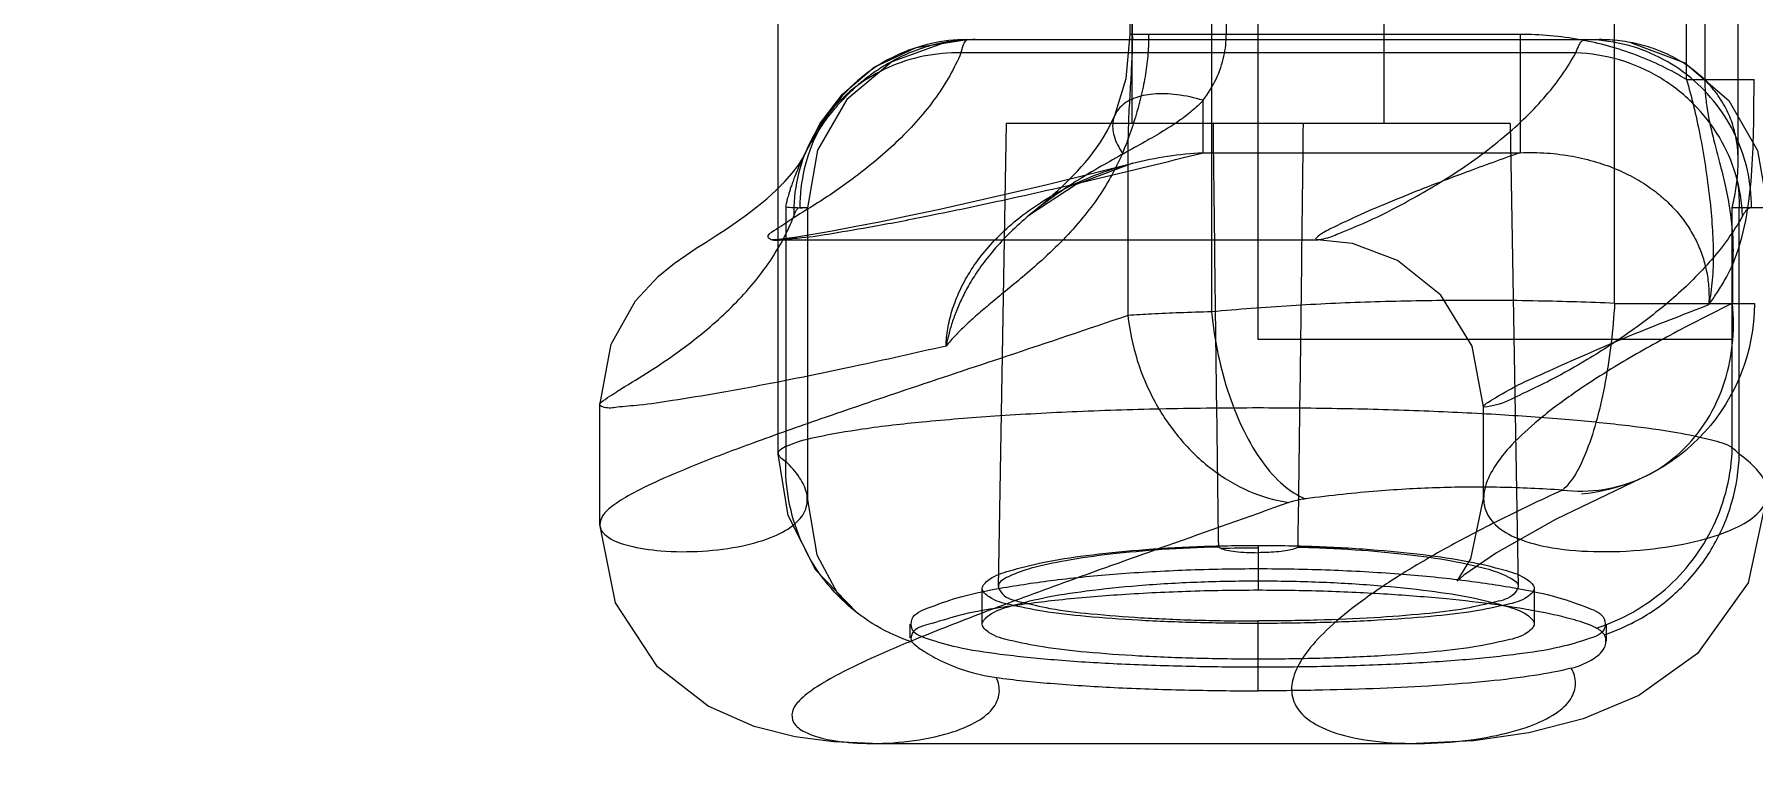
# Model space of a CAD drawing. Header units: millimetres. Extents: x 12325263 to 13848842, y -1463133 to 573208.
# Drawn here: x 12578621.5 to 12578693.1, y -838032.4 to -838002.2 of the extents above; entities that cross this region are included whole.
import ezdxf
from ezdxf.xclip import XClip

# ---------------------------------------------------------------- set-up
doc = ezdxf.new("R2010")
doc.units = ezdxf.units.MM
doc.header["$LTSCALE"] = 1000
doc.header["$XCLIPFRAME"] = 0
for name, color, linetype in [('A-ANNO-DIMS', 83, 'Continuous'), ('fur202301', 252, 'Continuous'), ('WALL', 5, 'Continuous'), ('WALL-SHATCH', 8, 'Continuous'), ('建筑-楼板开洞', 251, 'Continuous')]:
    doc.layers.add(name, color=color, linetype=linetype)
doc.styles.add('_TCH_DIM_T3', font='SIMPLEX.shx', dxfattribs={"width": 0.705882, "bigfont": 'GBCBIG.shx'})
doc.dimstyles.new('_TCH_ARCH&&120', dxfattribs={"dimtxt": 306, "dimasz": 120, "dimexe": 300, "dimexo": 360, "dimgap": 147, "dimtad": 1, "dimdec": 0, "dimzin": 0, "dimdsep": 46, "dimtxsty": '_TCH_DIM_T3', "dimblk": 'ARCHTICK', "dimcen": 0.09, "dimclrt": 7, "dimazin": 2, "dimtfac": 1, "dimtdec": 0, "dimtix": 1, "dimtmove": 2, "dimatfit": 3, "dimfxl": 1, "dimfxlon": 1, "dimtolj": 1, "dimtzin": 0, "dimarcsym": 0})

# ---------------------------------------------------------------- blocks, each defined once
blk = doc.blocks.new('adgshg13-A$C7F010FC0')
at = {"layer": 'WALL-SHATCH'}
h = blk.add_hatch(color=256, dxfattribs=at)
h.dxf.hatch_style = 1
h.paths.add_polyline_path([(-60384.171, -16880.895), (-763.165, 197.479), (12587.619, -13153.304), (12587.619, -157996.02), (-162964.851, -188820.432), (-171262.381, -180522.901), (-171262.381, -31310.898), (-150707.191, -10755.708), (-131860.078, -7980.895), (-99162.381, -7980.895), (-99162.381, -4980.895), (-76620.428, -4980.895), (-70107.652, -16880.895)], flags=16)
h.paths.add_polyline_path([(-60091.229, -16380.895), (-646.877, 646.877), (12987.619, -12987.619), (12987.619, -158331.905), (-163100.584, -189250.384), (-171662.381, -180688.586), (-171662.381, -31145.213), (-150777.896, -10260.728), (-131896.687, -7480.895), (-99562.381, -7480.895), (-99562.381, -4580.895), (-76365.552, -4580.895), (-69907.506, -16380.895)])
blk = doc.blocks.new('A$C4C7A72D3')
at = {"layer": 'WALL', "color": 1}
blk.add_blockref('adgshg13-A$C7F010FC0', (210433.012, 205503.569), dxfattribs=at)
blk = doc.blocks.new('asdgag2019061317133849825')
at = {"color": 1, "lineweight": 0}
for p, q in [((505, -753.788), (505, -721.22)), ((545, -766.002), (545, -734.557)), ((507.15, -750.387), (507.15, -740.725)), ((526.331, -740.72), (526.331, -748.5)), ((510.147, -759.719), (510.147, -743.72)), ((526.944, -743.72), (526.944, -760.074)), ((530.247, -743.72), (530.246, -748.5)), ((530.331, -748.5), (530.331, -743.72)), ((506.394, -746.285), (506.394, -750.387)), ((519.75, -752.22), (519.75, -746.22)), ((525, -761.22), (525, -746.22)), ((530.25, -752.22), (530.25, -746.22)), ((537.122, -748.72), (510.792, -748.72)), ((514.087, -748.5), (514.087, -753.435)), ((514.087, -748.5), (530.331, -748.5)), ((537.122, -748.72), (536.789, -748.72)), ((511.763, -749.276), (537.389, -749.276)), ((507.15, -750.387), (504.338, -750.387)), ((527.299, -753.435), (527.299, -751.25)), ((514.5, -752.22), (514.162, -771.558)), ((514.5, -752.22), (535.5, -752.22)), ((535.5, -752.22), (535.838, -771.558)), ((530.427, -752.88), (530.427, -760.224)), ((527.299, -753.435), (514.087, -753.435)), ((505.246, -755.72), (503.78, -755.72)), ((504.954, -766.004), (504.954, -755.72)), ((505.246, -765.725), (505.246, -755.72)), ((543.788, -755.735), (543.788, -767.911)), ((544.69, -755.714), (544.69, -761.22)), ((545.035, -757.066), (522.495, -757.066)), ((505.236, -758.134), (505.236, -759.719)), ((510.147, -759.719), (504.326, -759.719)), ((505.246, -761.22), (525, -761.22)), ((544.69, -761.22), (544.69, -766.31)), ((552.438, -768.939), (552.438, -763.964)), ((515.61, -767.858), (515.61, -764.036)), ((525, -769.814), (525, -771.687)), ((513.5, -771.61), (513.5, -773.095)), ((536.5, -773.095), (536.5, -771.61)), ((510.5, -773.095), (510.5, -773.802)), ((525, -774.895), (525, -772.964)), ((539.5, -773.674), (539.5, -773.095)), ((525, -775.877), (525, -774.895)), ((541.068, -778.075), (518.403, -778.075))]:
    blk.add_line(p, q, dxfattribs=at)
for points in [[(509.482, -748.841), (507.218, -749.694), (505.39, -751.253), (504.196, -753.342), (503.78, -755.72)], [(530.979, -751.882), (530.509, -750.34), (530.331, -748.5)], [(543.868, -753.432), (543.265, -752.228), (542.328, -750.99), (541, -749.874), (539.257, -749.049), (537.122, -748.72)], [(537.964, -748.819), (540.274, -749.65), (542.143, -751.212), (543.365, -753.324), (543.788, -755.735)], [(534.561, -756.059), (534.391, -755.916), (534.221, -755.772), (534.051, -755.627), (533.88, -755.48), (533.71, -755.331), (533.54, -755.179), (533.371, -755.026), (533.202, -754.869), (533.034, -754.709), (532.868, -754.546), (532.702, -754.378), (532.537, -754.205), (532.373, -754.026), (532.211, -753.84), (532.051, -753.646), (531.891, -753.442), (531.734, -753.227), (531.578, -752.998), (531.424, -752.752), (531.272, -752.487), (531.123, -752.197), (530.978, -751.879)], [(530.219, -753.869), (532.582, -754.756), (534.56, -756.058)], [(545.077, -757.066), (545.249, -757.07), (545.106, -757.057), (544.75, -757.014), (544.227, -756.939), (543.56, -756.832), (542.761, -756.692), (541.835, -756.52), (540.788, -756.314), (539.622, -756.074), (538.339, -755.8), (536.94, -755.49), (535.427, -755.143), (533.801, -754.758), (532.064, -754.334), (530.221, -753.87)], [(552.439, -763.964), (551.969, -761.427), (550.948, -759.61), (549.99, -758.582), (549.33, -758.047), (548.843, -757.704), (548.416, -757.424), (548.005, -757.162), (547.591, -756.896), (547.172, -756.621), (546.748, -756.333), (546.321, -756.026), (545.895, -755.7), (545.479, -755.358), (545.085, -755.003), (544.726, -754.644), (544.415, -754.291), (544.164, -753.958), (543.981, -753.666), (543.868, -753.433)], [(515.61, -764.036), (516.087, -761.5), (517.391, -759.38), (519.201, -757.936), (521.067, -757.228), (522.544, -757.066)], [(541.725, -772.618), (543.437, -770.842), (544.593, -768.562), (545, -766.002)], [(509.054, -767.019), (512.615, -768.731), (515.075, -770.122), (516.425, -771.061), (516.705, -771.302), (516.137, -770.375), (515.61, -767.856)], [(503.78, -767.619), (504.589, -771.37), (506.693, -774.324), (509.134, -776.076), (511.453, -777.053), (513.717, -777.632), (516.025, -777.962), (518.419, -778.075)], [(543.788, -767.915), (543.392, -770.203), (542.548, -771.785), (541.945, -772.44)], [(541.078, -778.075), (542.696, -778.008), (544.301, -777.793), (546.002, -777.361), (547.925, -776.513), (550.033, -774.879), (551.785, -772.208), (552.438, -768.935)]]:
    blk.add_lwpolyline(points, dxfattribs=at)
for centre, radius, start, end in [((540.786, -749.072), 11.036, 200.18578, 203.37212), ((512.059, -755.72), 7.105, 170.72656, 180.00119), ((512.326, -759.719), 8, 180, 264.23211), ((501.209, -761.78), 5.645, 311.56218, 315.66121), ((525.022, -829.386), 59.474, 88.50531, 90.02139)]:
    blk.add_arc(centre, radius, start, end, dxfattribs=at)
for points, start_tangent, end_tangent in [([(504.442, -755.72), (504.615, -754.168), (505.108, -752.73), (505.903, -751.428), (506.977, -750.317), (508.304, -749.451), (509.805, -748.906), (511.402, -748.72)], (0.000005, 1), (1, 0)), ([(505.047, -754.575), (505.004, -754.006), (505.012, -753.411), (505.096, -752.779), (505.284, -752.109), (505.609, -751.411), (506.088, -750.728), (506.704, -750.115), (507.428, -749.604), (508.223, -749.21), (509.062, -748.934), (509.925, -748.772), (510.792, -748.72)], (-0.106078, 0.994358), (1, -0.000001)), ([(507.15, -750.387), (509.241, -749.371), (511.586, -748.724), (514.087, -748.5)], (0.853554, 0.521004), (0.999989, 0.004624)), ([(511.763, -749.276), (511.636, -748.968), (511.516, -748.782), (511.402, -748.72)], (-0.331511, 0.943451), (-1, -0.00004)), ([(527.299, -751.25), (526.745, -750.341), (526.43, -749.412), (526.331, -748.5)], (-0.607338, 0.794443), (0.010422, 0.999946)), ([(529.566, -748.5), (529.597, -749.304), (529.698, -750.154), (529.873, -751.04), (530.119, -751.952), (530.427, -752.88)], (-0.004658, -0.999989), (0.335681, -0.941976)), ([(530.246, -748.5), (530.27, -749.537), (530.322, -750.533), (530.385, -751.639), (530.427, -752.88)], (-0.005584, -0.999984), (0.014567, -0.999894)), ([(536.792, -748.72), (537.698, -748.779), (538.642, -748.969), (539.568, -749.29), (540.369, -749.686), (541.016, -750.096), (541.544, -750.5), (541.981, -750.889), (542.346, -751.258), (542.654, -751.604), (542.915, -751.928), (543.138, -752.23), (543.329, -752.51), (543.494, -752.77), (543.638, -753.011), (543.762, -753.234), (543.871, -753.441), (543.967, -753.632), (544.051, -753.808), (544.125, -753.972), (544.19, -754.123), (544.248, -754.263), (544.3, -754.392), (544.346, -754.512), (544.386, -754.623), (544.423, -754.725), (544.456, -754.82), (544.485, -754.908), (544.536, -755.066), (544.577, -755.201), (544.61, -755.319), (544.637, -755.421), (544.659, -755.51), (544.69, -755.714)], (1, 0.000009), (0.011742, -0.999931)), ([(537.122, -748.72), (538.668, -748.893), (540.102, -749.39), (541.4, -750.189), (542.509, -751.269), (543.372, -752.604), (543.916, -754.114), (544.102, -755.72)], (1, 0.000007), (-0.000005, -1)), ([(537.389, -749.276), (537.293, -748.968), (537.204, -748.782), (537.122, -748.72)], (-0.258465, 0.966021), (-1, -0.000019)), ([(504.821, -756.081), (505.1, -754.358), (505.784, -752.794), (506.855, -751.411), (508.271, -750.302), (509.939, -749.569), (511.763, -749.276)], (0.03068, 0.999529), (0.999565, 0.029486)), ([(514.087, -753.435), (516.336, -754.253), (518.244, -754.983), (519.81, -755.618), (521.03, -756.15), (521.908, -756.572), (522.441, -756.876), (522.609, -757.043), (522.383, -757.044), (521.73, -756.84), (520.629, -756.385), (519.043, -755.606), (516.956, -754.384), (514.767, -752.78), (512.999, -751.043), (511.763, -749.276)], (0.942255, -0.334895), (-0.485325, 0.874334)), ([(537.389, -749.276), (538.425, -751.116), (539.988, -752.915), (541.791, -754.443), (543.362, -755.533), (544.506, -756.253), (545.189, -756.699), (545.436, -756.946), (545.301, -757.052), (544.834, -757.058), (544.013, -756.979), (542.758, -756.801), (541.01, -756.502), (538.687, -756.055), (535.682, -755.423), (531.927, -754.569), (527.299, -753.435)], (0.386512, -0.922284), (-0.969022, 0.246974)), ([(537.389, -749.276), (538.957, -749.416), (540.404, -749.879), (541.712, -750.647), (542.822, -751.699), (543.677, -753.008), (544.201, -754.496), (544.355, -756.081)], (0.999748, 0.022439), (-0.023506, -0.999724)), ([(505.236, -758.134), (504.687, -756.26), (504.444, -754.4), (504.357, -752.518), (504.338, -750.387)], (-0.374384, 0.927274), (-0.00167, 0.999999)), ([(506.394, -750.387), (506.371, -750.961), (506.296, -751.598), (506.162, -752.304), (505.973, -753.084), (505.749, -753.949), (505.515, -754.927), (505.321, -756.009), (505.222, -757.112), (505.236, -758.134)], (0.010488, -0.999945), (0.065179, -0.997874)), ([(507.15, -750.387), (506.858, -751.484), (506.597, -752.681), (506.368, -754.006), (506.19, -755.341), (506.081, -756.535), (506.039, -757.649), (506.082, -758.75), (506.223, -759.773)], (-0.272075, -0.962276), (0.183619, -0.982997)), ([(527.299, -751.25), (528.387, -751.02), (529.378, -750.996), (530.193, -751.179), (530.764, -751.553), (531.043, -752.087), (531.006, -752.737), (530.655, -753.45)], (0.958372, 0.285524), (-0.569788, -0.821792)), ([(527.299, -751.25), (527.76, -751.692), (528.318, -752.12), (528.973, -752.545), (529.729, -752.986), (530.586, -753.463), (531.547, -754.004), (532.608, -754.644), (533.677, -755.369), (534.642, -756.128), (535.442, -756.869), (536.09, -757.578), (536.615, -758.262), (537.029, -758.908), (537.349, -759.511), (537.594, -760.073), (537.778, -760.592), (537.911, -761.068), (538.01, -761.5)], (0.677222, -0.735779), (0.222675, -0.974893)), ([(523.339, -769.882), (523.259, -763.95), (523.185, -758.063), (523.116, -752.22)], (-0.013952, 0.999903), (-0.011469, 0.999934)), ([(526.884, -752.22), (526.815, -758.063), (526.741, -763.95), (526.661, -769.882)], (-0.011469, -0.999934), (-0.013952, -0.999903)), ([(514.087, -753.435), (512.964, -753.452), (511.897, -753.587), (510.906, -753.825), (510.008, -754.152), (509.214, -754.55), (508.525, -755.003), (507.936, -755.499), (507.444, -756.029), (507.04, -756.587), (506.719, -757.173), (506.476, -757.786), (506.312, -758.426), (506.227, -759.089), (506.223, -759.773)], (-0.999201, 0.039963), (0.053898, -0.998546)), ([(538.009, -761.5), (537.936, -760.783), (537.764, -760.048), (537.484, -759.295), (537.085, -758.527), (536.556, -757.754), (535.883, -756.985), (535.058, -756.234), (534.072, -755.522), (532.929, -754.873), (531.641, -754.314), (530.241, -753.875), (528.776, -753.578), (527.299, -753.435)], (-0.036502, 0.999334), (-0.998988, 0.044986)), ([(530.655, -753.45), (531.088, -754.339), (531.638, -755.245), (532.317, -756.156), (533.135, -757.069), (534.024, -757.925), (534.828, -758.626), (535.536, -759.214), (536.16, -759.729), (536.713, -760.198), (537.203, -760.642), (537.632, -761.072), (538.01, -761.5)], (0.391157, -0.920324), (0.636759, -0.771063)), ([(505.246, -755.72), (505.162, -755.335), (505.096, -754.953), (505.047, -754.575)], (-0.23463, 0.972085), (-0.106076, 0.994358)), ([(504.442, -755.72), (504.561, -755.76), (504.688, -755.88), (504.821, -756.081)], (0.999995, 0.003051), (0.491513, -0.87087)), ([(504.821, -756.081), (506.111, -757.9), (507.69, -759.482), (509.442, -760.861), (511.288, -762.064), (512.776, -762.899), (514.13, -763.563), (515.179, -763.982), (515.61, -764.037), (515.117, -763.656), (513.372, -762.756), (510.391, -761.438), (506.223, -759.773)], (0.49072, -0.871317), (-0.93225, 0.361815)), ([(538.01, -761.5), (541.855, -762.355), (545.008, -763.001), (547.505, -763.465), (549.406, -763.777), (550.791, -763.967), (551.719, -764.055), (552.259, -764.056), (552.438, -763.959), (552.216, -763.722), (551.528, -763.276), (550.333, -762.532), (548.659, -761.36), (546.832, -759.759), (545.343, -757.953), (544.355, -756.081)], (0.974723, -0.223416), (-0.357161, 0.934043)), ([(544.102, -755.72), (543.791, -755.734), (543.992, -755.743), (544.69, -755.714)], (-0.999567, -0.029434), (0.998677, 0.051415)), ([(544.102, -755.72), (543.791, -755.734), (543.992, -755.743), (544.69, -755.714)], (-0.999567, -0.029434), (0.998677, 0.051415)), ([(544.355, -756.081), (544.265, -755.881), (544.102, -755.72)], (-0.362024, 0.932169), (-0.999962, 0.008724)), ([(506.223, -759.773), (505.902, -759.312), (505.578, -758.783), (505.236, -758.134)], (-0.59703, 0.802219), (-0.444303, 0.895876)), ([(510.147, -759.719), (513.336, -759.621), (516.911, -759.601), (520.34, -759.667), (523.629, -759.819), (526.944, -760.074)], (0.9992, 0.03998), (0.995849, -0.091024)), ([(505.236, -759.719), (507.853, -761.058), (510.055, -762.314), (511.872, -763.49), (513.327, -764.592), (514.43, -765.622), (515.179, -766.58), (515.563, -767.463), (515.552, -768.264), (515.108, -768.959), (514.193, -769.518), (512.757, -769.91), (510.775, -770.073), (508.525, -769.952), (506.556, -769.591), (505.112, -769.086), (504.215, -768.505), (503.816, -767.89), (503.844, -767.266), (504.235, -766.639), (504.954, -766.004)], (0.898692, -0.438581), (0.805612, 0.592443)), ([(512.326, -767.508), (510.609, -767.478), (508.98, -766.986), (507.552, -766.059), (506.416, -764.763), (505.639, -763.198), (505.247, -761.476), (505.236, -759.719)], (-0.992797, -0.119812), (0.102754, 0.994707)), ([(510.147, -759.719), (510.295, -761.364), (510.54, -762.996), (510.881, -764.522), (511.305, -765.844), (511.795, -766.868), (512.326, -767.508)], (0.058802, -0.99827), (0.76542, -0.643531)), ([(526.944, -760.074), (526.665, -761.875), (526.211, -763.541), (525.59, -765.053), (524.825, -766.334), (523.956, -767.293), (523.025, -767.87)], (-0.097883, -0.995198), (-0.931882, -0.362762)), ([(530.427, -760.224), (530.038, -762.099), (529.309, -763.818), (528.259, -765.361), (526.925, -766.638), (525.385, -767.547), (523.722, -768.023)], (-0.103898, -0.994588), (-0.990162, -0.139922)), ([(526.944, -760.074), (528.275, -760.115), (529.446, -760.165), (530.427, -760.224)], (0.999657, -0.026204), (0.997501, -0.070657)), ([(530.427, -760.224), (535.471, -761.924), (539.725, -763.346), (543.228, -764.541), (546.063, -765.55), (548.293, -766.399), (549.971, -767.107), (551.16, -767.695), (551.939, -768.196), (552.356, -768.648), (552.415, -769.082), (552.061, -769.487), (551.229, -769.824), (549.897, -770.038), (548.162, -770.05), (546.475, -769.826), (545.165, -769.424), (544.291, -768.899), (543.855, -768.296), (543.815, -767.653), (544.11, -766.99), (544.69, -766.31)], (0.946437, -0.322889), (0.717343, 0.69672)), ([(525, -764.069), (521.491, -764.102), (518.087, -764.199), (514.898, -764.357), (512.025, -764.566), (509.55, -764.819), (507.558, -765.104), (506.108, -765.41), (505.246, -765.725)], (-1, -0.000204), (-0.866525, -0.499134)), ([(544.69, -766.31), (544.997, -765.971), (544.55, -765.627), (543.366, -765.283), (541.487, -764.955), (538.992, -764.66), (535.978, -764.413), (532.544, -764.225), (528.838, -764.109), (525, -764.069)], (0.897005, 0.442021), (-1, 0.000234)), ([(510.581, -773.535), (508.792, -772.7), (507.265, -771.468), (506.057, -769.878), (505.263, -768.016), (504.954, -766.004)], (-0.951179, 0.308641), (-0.02486, 0.999691)), ([(510.909, -773.261), (509.38, -772.592), (508.043, -771.647), (506.91, -770.438), (506.033, -769.004), (505.467, -767.412), (505.246, -765.725)], (-0.952731, 0.303814), (-0.023201, 0.999731)), ([(539.422, -773.846), (540.911, -773.172), (542.219, -772.198), (543.291, -770.968), (544.081, -769.534), (544.554, -767.959), (544.69, -766.31)], (0.949725, 0.313085), (-0.022271, 0.999752)), ([(512.326, -767.508), (515.058, -768.816), (517.399, -770.057), (519.352, -771.224), (520.934, -772.322), (522.156, -773.354), (523.017, -774.32), (523.504, -775.218), (523.593, -776.033), (523.262, -776.746), (522.488, -777.338), (521.239, -777.785), (519.42, -778.043), (517.257, -778.035), (515.258, -777.776), (513.685, -777.347), (512.589, -776.807), (511.971, -776.206), (511.78, -775.575), (511.954, -774.933)], (0.909124, -0.416525), (0.487736, 0.872991)), ([(512.326, -767.508), (513.635, -767.434), (514.917, -767.393), (516.177, -767.384), (517.424, -767.406), (518.696, -767.46), (520.035, -767.55), (521.473, -767.685), (523.025, -767.87)], (0.997713, 0.06759), (0.991397, -0.130888)), ([(523.025, -767.87), (523.29, -767.911), (523.524, -767.963), (523.722, -768.023)], (0.991403, -0.130847), (0.941851, -0.336032)), ([(523.722, -768.023), (528.802, -769.83), (532.903, -771.3), (536.239, -772.535), (538.911, -773.581), (540.95, -774.448), (542.448, -775.17), (543.484, -775.774), (544.114, -776.28), (544.413, -776.748), (544.359, -777.195), (543.887, -777.594), (542.947, -777.903), (541.542, -778.065), (539.762, -778.005), (538.056, -777.69), (536.811, -777.204), (536.069, -776.615), (535.793, -775.976), (535.918, -775.324)], (0.941441, -0.337179), (0.449576, 0.893242)), ([(525, -769.814), (522.451, -769.863), (520.026, -770.006), (517.851, -770.232), (516.033, -770.525), (514.655, -770.867), (513.796, -771.235), (513.5, -771.605), (513.781, -771.959), (514.626, -772.28), (515.994, -772.556), (517.814, -772.777), (519.996, -772.937), (522.434, -773.035), (525, -773.068)], (-1, 0), (1, 0)), ([(523.339, -769.882), (520.967, -769.992), (518.792, -770.19), (516.939, -770.459), (515.512, -770.779), (514.568, -771.132), (514.173, -771.496), (514.352, -771.847), (515.095, -772.168), (516.359, -772.445), (518.077, -772.668), (520.172, -772.831), (522.532, -772.931), (525, -772.964)], (-0.999648, -0.026517), (1, 0)), ([(523.339, -769.882), (523.505, -769.962), (523.779, -770.028), (524.142, -770.077), (524.561, -770.107), (525, -770.117)], (0.751613, -0.659604), (1, 0)), ([(525, -773.068), (527.564, -773.035), (529.996, -772.938), (532.173, -772.778), (533.99, -772.559), (535.359, -772.284), (536.21, -771.965), (536.5, -771.612), (536.216, -771.242), (535.366, -770.874), (533.992, -770.53), (532.171, -770.235), (529.988, -770.007), (527.554, -769.863), (525, -769.814)], (1, 0), (-1, 0)), ([(526.661, -769.882), (529.01, -769.991), (531.17, -770.185), (533.021, -770.452), (534.455, -770.769), (535.413, -771.122), (535.824, -771.486), (535.66, -771.838), (534.93, -772.161), (533.677, -772.439), (531.972, -772.663), (529.885, -772.828), (527.513, -772.93), (525, -772.964)], (0.999648, -0.026517), (-1, 0)), ([(526.574, -769.933), (526.321, -770.008), (525.948, -770.067), (525.49, -770.105), (525, -770.117)], (-0.91752, -0.397689), (-1, 0)), ([(526.574, -769.933), (526.661, -769.882)], (0.917487, 0.397766), (0.751613, 0.659604)), ([(525, -770.783), (522.007, -770.838), (519.14, -771), (516.519, -771.259), (514.267, -771.597), (512.473, -771.995), (511.225, -772.429), (510.583, -772.872), (510.577, -773.303), (511.203, -773.703), (512.439, -774.058), (514.226, -774.356), (516.481, -774.591), (519.111, -774.76), (521.992, -774.861), (525, -774.895)], (-1, 0), (1, 0)), ([(525, -774.895), (528.007, -774.861), (530.881, -774.76), (533.505, -774.592), (535.756, -774.358), (537.544, -774.061), (538.784, -773.708), (539.419, -773.31), (539.422, -772.879), (538.79, -772.436), (537.549, -772.001), (535.755, -771.601), (533.5, -771.262), (530.871, -771.001), (527.997, -770.838), (525, -770.783)], (1, 0), (-1, 0)), ([(510.909, -773.261), (511.821, -772.922), (513.215, -772.595), (515.016, -772.299), (517.161, -772.048), (519.613, -771.852), (522.264, -771.729), (525, -771.687)], (0.888718, 0.458455), (1, 0.000002)), ([(525, -771.292), (522.457, -771.341), (520.035, -771.484), (517.861, -771.711), (516.043, -772.004), (514.662, -772.347), (513.799, -772.716), (513.5, -773.089), (513.779, -773.445), (514.625, -773.768), (515.996, -774.045), (517.817, -774.266), (520.001, -774.428), (522.439, -774.526), (525, -774.558)], (-1, 0), (1, 0)), ([(525, -774.558), (527.558, -774.526), (529.987, -774.428), (532.163, -774.268), (533.98, -774.049), (535.352, -773.774), (536.206, -773.453), (536.5, -773.099), (536.217, -772.727), (535.367, -772.357), (533.991, -772.011), (532.168, -771.714), (529.983, -771.485), (527.549, -771.341), (525, -771.292)], (1, 0), (-1, 0)), ([(525, -771.687), (527.996, -771.737), (530.869, -771.884), (533.472, -772.113), (535.725, -772.409), (537.519, -772.751), (538.771, -773.119), (539.417, -773.491), (539.422, -773.846)], (1, 0.000002), (-0.67701, -0.735974)), ([(510.581, -773.535), (510.663, -773.434), (510.772, -773.343), (510.909, -773.261)], (0.541694, 0.840576), (0.888726, 0.458438)), ([(511.954, -774.933), (511.015, -774.529), (510.546, -774.016), (510.581, -773.535)], (-0.967985, 0.251006), (0.541653, 0.840602)), ([(539.422, -773.846), (539.019, -774.172), (538.285, -774.593), (537.243, -775.019), (535.911, -775.325)], (-0.660856, -0.750512), (-0.991045, -0.133532)), ([(511.954, -774.933), (513.486, -775.238), (515.401, -775.478), (517.618, -775.659), (519.918, -775.779), (522.302, -775.85), (525, -775.877)], (0.967945, -0.251163), (1, 0)), ([(535.918, -775.324), (533.659, -775.565), (531.008, -775.738), (528.072, -775.842), (525, -775.877)], (-0.991043, -0.133545), (-1, 0))]:
    blk.add_spline(points, degree=3, dxfattribs=dict(at, start_tangent=start_tangent, end_tangent=end_tangent))
blk = doc.blocks.new('sdfgsdffhg')
at = {"layer": 'fur202301', "xscale": -1}
blk.add_blockref('asdgag2019061317133849825', (-1886.439, 36803.061, 0), dxfattribs=at)
blk = doc.blocks.new('_ArchTick')
at = {"color": 0, "linetype": 'ByBlock', "const_width": 0.4}
blk.add_lwpolyline([(-0.5, -0.5), (0.5, 0.5)], dxfattribs=at)
blk = doc.blocks.new('*D4317')
at = {"layer": 'A-ANNO-DIMS', "color": 0, "lineweight": -2, "transparency": 16777216}
for p, q in [((12577996.811, -839035.786), (12577996.811, -839336.786)), ((12582396.811, -839035.786), (12582396.811, -839336.786)), ((12577996.811, -839036.786), (12582396.811, -839036.786))]:
    blk.add_line(p, q, dxfattribs=at)
at = {"layer": 'Defpoints', "color": 0, "transparency": 16777216}
for p in [(12577996.811, -837836.786), (12582396.811, -837836.786), (12582396.811, -839036.786)]:
    blk.add_point(p, dxfattribs=at)
at = {"layer": 'A-ANNO-DIMS', "color": 0, "lineweight": -2, "transparency": 16777216, "xscale": 120, "yscale": 120, "zscale": 120, "rotation": 180}
blk.add_blockref('_ArchTick', (12577996.811, -839036.786), dxfattribs=at)
at = {"layer": 'A-ANNO-DIMS', "color": 0, "lineweight": -2, "transparency": 16777216, "xscale": 120, "yscale": 120, "zscale": 120}
blk.add_blockref('_ArchTick', (12582396.811, -839036.786), dxfattribs=at)
at = {"layer": 'A-ANNO-DIMS', "color": 7, "transparency": 16777216, "insert": (12580196.811, -838736.786), "char_height": 306, "attachment_point": 5, "style": '_TCH_DIM_T3'}
blk.add_mtext('\\A1;4400', dxfattribs=at)

msp = doc.modelspace()

# ---------------------------------------------------------------- block references
ref = msp.add_blockref('A$C4C7A72D3', (12385714.853, -906209.521), dxfattribs=dict(rotation=350.041249254255))
XClip(ref).set_block_clipping_path([(223442.8584877662, 85923.1187333744), (220542.7961432356, 85923.1422391906), (220542.8579492103, 89292.823275506), (211526.9150355905, 89292.8101311298), (210631.4331447985, 94392.8080583527), (206113.3685902953, 94392.8025418455), (206001.4315187763, 95030.3127344656), (204376.2826588508, 94744.9613686837), (203364.4570056833, 100506.9030052917), (197947.3947122637, 99555.7482674252), (192482.3428474721, 130679.4765393781), (190118.7804593667, 130264.4504016289), (191623.4071957469, 121695.6427078634), (177046.6486519482, 119136.2011700841), (175707.6223907359, 126760.8483765714), (173902.988371335, 128026.4039125028), (169528.3854461554, 127258.2903269802), (169070.0967394859, 129868.3614864857), (163308.2517458182, 128856.6693391807), (163766.52659606, 126246.6171700556), (159679.1795131005, 125528.9180921423), (170669.6888374612, 62935.797914044), (167222.1989369914, 62330.4650948944), (167939.7759490944, 58243.6808593175), (171386.9528796654, 58848.2912487988), (172857.0656793863, 50477.0032648193), (165962.5026008021, 49266.4230898353), (168037.7813034765, 37447.1796448426), (140649.9584970828, 32638.2390106404), (115387.9799239188, 28202.5781787895), (95598.7254695911, 140907.4332163476), (226939.476109907, 163968.8668500402), (240128.6952811591, 88852.8973128139)])

# ---------------------------------------------------------------- next in the draw order: hatches: boundary and pattern name
at = {"layer": '建筑-楼板开洞'}
h = msp.add_hatch(dxfattribs=at)
h.set_pattern_fill('DASH', color=256, scale=500)
h.set_pattern_definition([(0, (0, 0), (476.25, 476.25), [476.25, -476.25])])
h.paths.add_polyline_path([(12597696.741, -842386.786), (12590696.811, -842386.901), (12590697.067, -843986.786), (12595796.811, -843986.852), (12595797.067, -849736.852), (12588796.811, -849736.786), (12588796.811, -851936.786), (12564896.811, -851936.786), (12564896.811, -816186.786), (12568846.811, -816186.786), (12568846.811, -816040), (12568846.811, -807536.786), (12574696.829, -807536.802), (12574696.771, -810386.786), (12575896.811, -810386.786), (12579055.235, -810386.784), (12580496.915, -811828.207), (12580696.915, -819086.85), (12595696.917, -819086.721), (12595696.898, -812786.786), (12597696.659, -812786.786)])

# ---------------------------------------------------------------- next in the draw order: block references
msp.add_blockref('sdfgsdffhg', (12581083.899, -874056.804, 0))

# ---------------------------------------------------------------- next in the draw order: dimensions: what is measured, and where the dimension line sits
at = {"layer": 'A-ANNO-DIMS'}
dim = msp.add_aligned_dim(p1=(12577996.811, -837836.786), p2=(12582396.811, -837836.786), distance=-1200, dimstyle='_TCH_ARCH&&120', dxfattribs=at)
dim.commit()
dim.dimension.update_dxf_attribs({"geometry": '*D4317', "text_midpoint": (12580196.811, -838736.786)})

doc.saveas('drawing.dxf')
